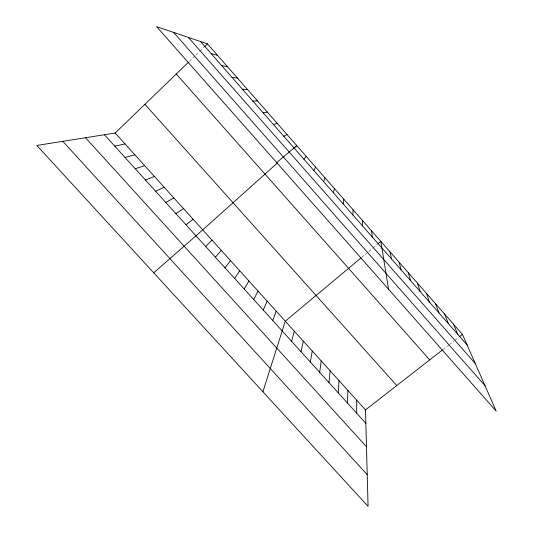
<?xml version="1.0" encoding="UTF-8"?>
<svg xmlns="http://www.w3.org/2000/svg" width="533" height="533" viewBox="0 0 533 533"><rect width="100%" height="100%" fill="white"/><g stroke="black" fill="none" stroke-linecap="round" stroke-linejoin="round"><path stroke-width="0.4" stroke-dasharray="2.67 2" d="M189.462 61.262L195.238 55.685M195.818 55.126L199.302 51.761M199.882 51.195L203.959 47.264M361.76 257.312L368.09 252.029M368.723 251.503L372.534 248.318M373.173 247.785L376.998 244.587M443.116 349.448L448.893 344.951M449.532 344.451L454.049 340.933M454.696 340.427L458.573 337.409"/><path stroke-width="0.8" d="M356.677 413.182L356.697 400.176M347.476 403.021L347.869 390.409M352.899 214.959L353.079 209.782M338.235 392.828L339.008 380.615M328.974 382.601L330.127 370.781M343.172 203.886L343.765 199.175M319.673 372.334L321.212 360.928M310.346 362.04L312.271 351.034M300.992 351.713L303.304 341.113M333.405 192.773L334.424 188.535M291.604 341.347L294.303 331.166M262.909 391.775L285.282 321.179L361.127 257.845M272.729 320.52L276.227 311.165M323.611 181.62L325.057 177.855M263.249 310.053L267.14 301.118M253.735 299.553L258.032 291.038M313.777 170.427L315.649 167.149M244.194 289.013L248.891 280.924M234.613 278.446L239.717 270.784M225.006 267.839L230.516 260.604M303.91 159.2L306.215 156.402M215.365 257.192L221.288 250.397M205.691 246.519L212.027 240.156M115.168 133.017L365.498 409.91L368.076 506.35L36.817 145.449L115.168 133.017L188.309 62.374M204.539 46.697L207.45 43.886L462.457 334.384L496.183 411.103L156.622 26.65L207.45 43.886M277.26 163.091L202.74 229.883L153.737 272.829M293.79 148.274L296.748 145.616L276.68 162.585M377.637 244.054L380.829 241.396L388.577 289.272M365.498 409.91L442.477 349.948M459.872 336.396L462.457 334.384M185.95 224.726L193.139 219.263M175.883 213.613L183.505 208.61M283.776 136.281L286.967 134.469M165.776 202.46L173.845 197.916M155.636 191.267L164.144 187.19M145.462 180.041L154.417 176.43M273.502 124.589L277.147 123.283M135.255 168.768L144.65 165.63M125.008 157.462L134.856 154.797M114.728 146.109L125.028 143.923M263.195 112.856L267.293 112.057M252.842 101.077L257.406 100.797M242.462 89.258L247.485 89.491M232.035 77.392L237.525 78.151M221.575 65.486L227.538 66.772M211.081 53.54L217.511 55.345M62.801 141.325L367.23 474.663M85.493 137.727L366.484 446.747M104.408 134.722L365.858 423.309M144.896 104.308L396.765 385.559M176.263 74.014L429.718 359.882M173.611 32.413L485.023 385.712M200.541 41.547L467.101 344.944M188.342 37.41L475.249 363.493M453.503 324.184L457.76 334.311M444.522 313.95L448.386 323.644M435.514 303.69L438.985 312.944M426.473 293.39L429.551 302.204M417.399 283.056L420.084 291.431M408.305 272.696L410.583 280.618M399.177 262.296L401.049 269.765M390.016 251.862L391.489 258.878M371.608 230.889L372.261 236.998M362.36 220.356L362.593 225.999"/></g></svg>
